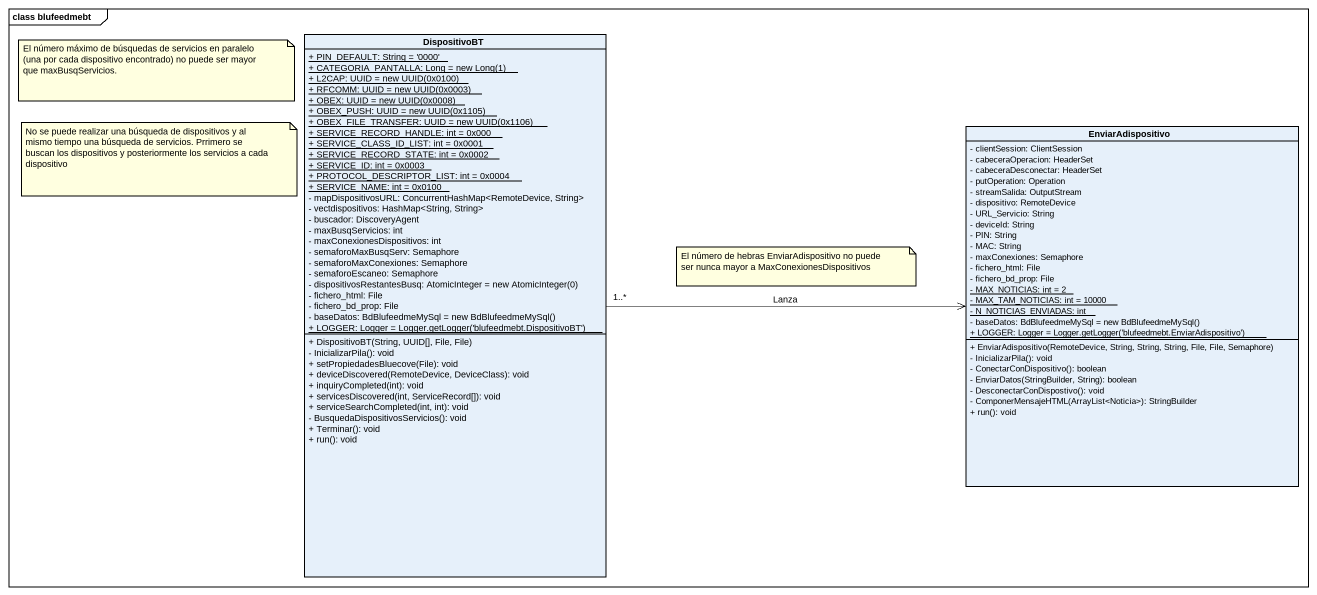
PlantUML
@startuml
mainframe class blufeedmebt
hide circle
hide empty members
skinparam classAttributeIconSize 0
class DispositivoBT {
  {static} + PIN_DEFAULT: String = '0000'
  {static} {field} + CATEGORIA_PANTALLA: Long = new Long(1)
  {static} {field} + L2CAP: UUID = new UUID(0x0100)
  {static} {field} + RFCOMM: UUID = new UUID(0x0003)
  {static} {field} + OBEX: UUID = new UUID(0x0008)
  {static} {field} + OBEX_PUSH: UUID = new UUID(0x1105)
  {static} {field} + OBEX_FILE_TRANSFER: UUID = new UUID(0x1106)
  {static} + SERVICE_RECORD_HANDLE: int = 0x000
  {static} + SERVICE_CLASS_ID_LIST: int = 0x0001
  {static} + SERVICE_RECORD_STATE: int = 0x0002
  {static} + SERVICE_ID: int = 0x0003
  {static} + PROTOCOL_DESCRIPTOR_LIST: int = 0x0004
  {static} + SERVICE_NAME: int = 0x0100
  - mapDispositivosURL: ConcurrentHashMap<RemoteDevice, String>
  - vectdispositivos: HashMap<String, String>
  - buscador: DiscoveryAgent
  - maxBusqServicios: int
  - maxConexionesDispositivos: int
  - semaforoMaxBusqServ: Semaphore
  - semaforoMaxConexiones: Semaphore
  - semaforoEscaneo: Semaphore
  {field} - dispositivosRestantesBusq: AtomicInteger = new AtomicInteger(0)
  - fichero_html: File
  - fichero_bd_prop: File
  {field} - baseDatos: BdBlufeedmeMySql = new BdBlufeedmeMySql()
  {static} {field} + LOGGER: Logger = Logger.getLogger('blufeedmebt.DispositivoBT')
  + DispositivoBT(String, UUID[], File, File)
  - InicializarPila(): void
  + setPropiedadesBluecove(File): void
  + deviceDiscovered(RemoteDevice, DeviceClass): void
  + inquiryCompleted(int): void
  + servicesDiscovered(int, ServiceRecord[]): void
  + serviceSearchCompleted(int, int): void
  - BusquedaDispositivosServicios(): void
  + Terminar(): void
  + run(): void
}
class EnviarAdispositivo {
  - clientSession: ClientSession
  - cabeceraOperacion: HeaderSet
  - cabeceraDesconectar: HeaderSet
  - putOperation: Operation
  - streamSalida: OutputStream
  - dispositivo: RemoteDevice
  - URL_Servicio: String
  - deviceId: String
  - PIN: String
  - MAC: String
  - maxConexiones: Semaphore
  - fichero_html: File
  - fichero_bd_prop: File
  {static} - MAX_NOTICIAS: int = 2
  {static} - MAX_TAM_NOTICIAS: int = 10000
  {static} - N_NOTICIAS_ENVIADAS: int
  {field} - baseDatos: BdBlufeedmeMySql = new BdBlufeedmeMySql()
  {static} {field} + LOGGER: Logger = Logger.getLogger('blufeedmebt.EnviarAdispositivo')
  + EnviarAdispositivo(RemoteDevice, String, String, String, File, File, Semaphore)
  - InicializarPila(): void
  - ConectarConDispositivo(): boolean
  - EnviarDatos(StringBuilder, String): boolean
  - DesconectarConDispostivo(): void
  - ComponerMensajeHTML(ArrayList<Noticia>): StringBuilder
  + run(): void
}
DispositivoBT "1..*" -right-> EnviarAdispositivo : Lanza
note as N1
  El número máximo de búsquedas de servicios en paralelo (una por cada dispositivo encontrado) no puede ser mayor que maxBusqServicios.
end note
note as N2
  No se puede realizar una búsqueda de dispositivos y al mismo tiempo una búsqueda de servicios. Prrimero se buscan los dispositivos y posteriormente los servicios a cada dispositivo
end note
note as N3
  El número de hebras EnviarAdispositivo no puede ser nunca mayor a MaxConexionesDispositivos
end note
@enduml
